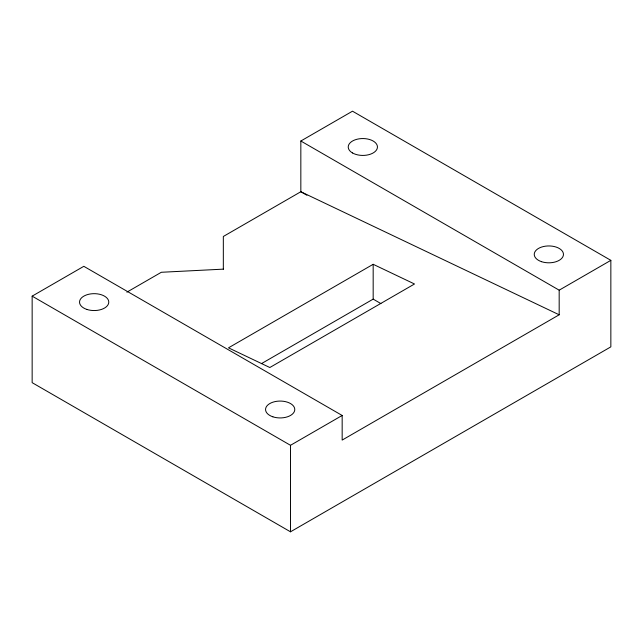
<?xml version="1.0" encoding="UTF-8"?>
<svg xmlns="http://www.w3.org/2000/svg" width="643" height="643" viewBox="0 0 643 643"><rect width="100%" height="100%" fill="white"/><g stroke="black" fill="none" stroke-linecap="round" stroke-linejoin="round"><path stroke-width="0.96" d="M300.836 141.018L352.501 111.191L610.85 260.343L610.85 346.858L290.499 531.809L32.15 382.657L32.15 296.142L83.823 266.315L342.164 415.466L342.164 440.085L559.177 314.789L559.177 290.178L300.836 141.018L300.836 191.735L223.33 236.479L223.33 269.296M126.88 292.163L161.321 272.278L223.33 269.144M373.173 264.297L228.498 347.831L269.827 367.515L414.502 283.989L373.173 264.297L373.173 299.124L261.412 363.649M32.15 296.142L290.499 445.302L342.164 415.466M559.177 290.178L610.85 260.343M559.177 314.789L300.836 191.735L306.912 195.239M373.173 299.124L380.921 303.6M290.499 445.302L290.499 531.809M541.543 261.685A14.612 8.439 0 0 0 563.461 254.379A14.612 8.439 0 0 0 541.543 247.073A14.612 8.439 0 0 0 541.543 261.685M86.845 309.42A14.612 8.439 0 0 0 108.771 302.106A14.612 8.439 0 0 0 86.845 294.799A14.612 8.439 0 0 0 86.845 309.42M272.857 416.809A14.612 8.439 0 0 0 294.775 409.503A14.612 8.439 0 0 0 272.857 402.196A14.612 8.439 0 0 0 272.857 416.809M352.501 152.954A14.612 8.439 0 0 0 376.951 149.168A14.612 8.439 0 0 0 359.051 138.84A14.612 8.439 0 0 0 352.501 152.954"/></g></svg>
